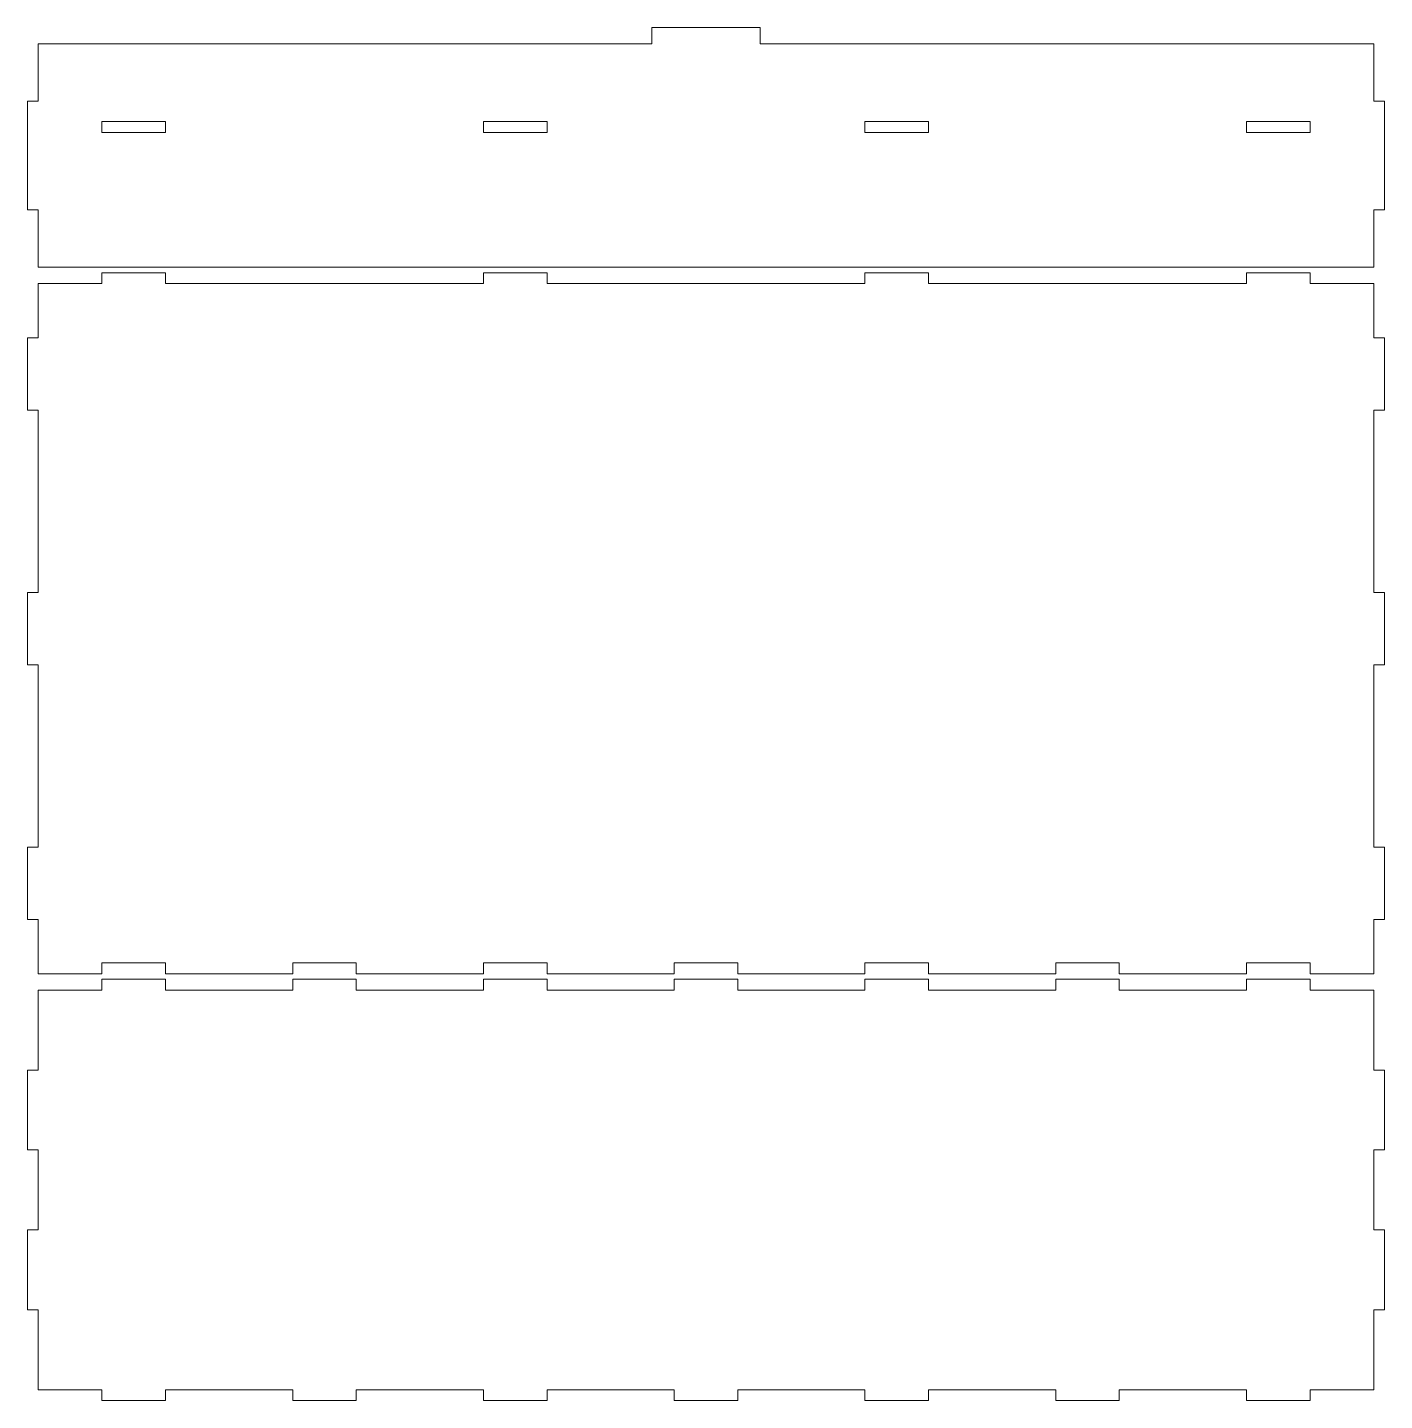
# Model space of a CAD drawing. Header units: millimetres. Extents: x -2923 to 2923, y -1165 to 1165.
# Drawn here: x -2170 to -1420, y -68 to 690 of the extents above; entities that cross this region are included whole.
import ezdxf

# ---------------------------------------------------------------- set-up
doc = ezdxf.new("R2010")
doc.units = ezdxf.units.MM
doc.header["$MEASUREMENT"] = 0
doc.layers.add('Camada 1', color=7, linetype='Continuous')

msp = doc.modelspace()

# ---------------------------------------------------------------- linework, layer by layer
at = {"layer": 'Camada 1', "color": 230, "lineweight": 9}
for points, knots in [([(-2164.4822, 557.8676), (-2164.4822, 557.8676), (-1426.4822, 557.8676), (-1426.4822, 557.8676), (-1426.4822, 557.8676), (-1426.4822, 557.8676), (-1426.4822, 589.6048), (-1426.4822, 589.6048), (-1426.4822, 589.6048), (-1426.4822, 589.6048), (-1420.4822, 589.6048), (-1420.4822, 589.6048), (-1420.4822, 589.6048), (-1420.4822, 589.6048), (-1420.4822, 649.6048), (-1420.4822, 649.6048), (-1420.4822, 649.6048), (-1420.4822, 649.6048), (-1426.4822, 649.6048), (-1426.4822, 649.6048), (-1426.4822, 649.6048), (-1426.4822, 649.6048), (-1426.4822, 681.342), (-1426.4822, 681.342), (-1426.4822, 681.342), (-1426.4822, 681.342), (-1765.4822, 681.342), (-1765.4822, 681.342), (-1765.4822, 681.342), (-1765.4822, 681.342), (-1765.4822, 690.342), (-1765.4822, 690.342), (-1765.4822, 690.342), (-1765.4822, 690.342), (-1825.4822, 690.342), (-1825.4822, 690.342), (-1825.4822, 690.342), (-1825.4822, 690.342), (-1825.4822, 681.342), (-1825.4822, 681.342), (-1825.4822, 681.342), (-1825.4822, 681.342), (-2164.4822, 681.342), (-2164.4822, 681.342), (-2164.4822, 681.342), (-2164.4822, 681.342), (-2164.4822, 649.6048), (-2164.4822, 649.6048), (-2164.4822, 649.6048), (-2164.4822, 649.6048), (-2170.4822, 649.6048), (-2170.4822, 649.6048), (-2170.4822, 649.6048), (-2170.4822, 649.6048), (-2170.4822, 589.6048), (-2170.4822, 589.6048), (-2170.4822, 589.6048), (-2170.4822, 589.6048), (-2164.4822, 589.6048), (-2164.4822, 589.6048), (-2164.4822, 589.6048), (-2164.4822, 589.6048), (-2164.4822, 557.8676), (-2164.4822, 557.8676)], [0, 0, 0, 0, 0.05882353, 0.05882353, 0.05882353, 0.05882353, 0.11764706, 0.11764706, 0.11764706, 0.11764706, 0.17647059, 0.17647059, 0.17647059, 0.17647059, 0.23529412, 0.23529412, 0.23529412, 0.23529412, 0.29411765, 0.29411765, 0.29411765, 0.29411765, 0.35294118, 0.35294118, 0.35294118, 0.35294118, 0.41176471, 0.41176471, 0.41176471, 0.41176471, 0.47058824, 0.47058824, 0.47058824, 0.47058824, 0.52941176, 0.52941176, 0.52941176, 0.52941176, 0.58823529, 0.58823529, 0.58823529, 0.58823529, 0.64705882, 0.64705882, 0.64705882, 0.64705882, 0.70588235, 0.70588235, 0.70588235, 0.70588235, 0.76470588, 0.76470588, 0.76470588, 0.76470588, 0.82352941, 0.82352941, 0.82352941, 0.82352941, 0.88235294, 0.88235294, 0.88235294, 0.88235294, 1, 1, 1, 1]), ([(-2094.1965, 638.3609), (-2094.1965, 638.3609), (-2094.1965, 632.3609), (-2094.1965, 632.3609), (-2094.1965, 632.3609), (-2094.1965, 632.3609), (-2129.3393, 632.3609), (-2129.3393, 632.3609), (-2129.3393, 632.3609), (-2129.3393, 632.3609), (-2129.3393, 638.3609), (-2129.3393, 638.3609), (-2129.3393, 638.3609), (-2129.3393, 638.3609), (-2094.1965, 638.3609), (-2094.1965, 638.3609)], [0, 0, 0, 0, 0.2, 0.2, 0.2, 0.2, 0.4, 0.4, 0.4, 0.4, 0.6, 0.6, 0.6, 0.6, 1, 1, 1, 1]), ([(-1883.3393, 638.3609), (-1883.3393, 638.3609), (-1883.3393, 632.3609), (-1883.3393, 632.3609), (-1883.3393, 632.3609), (-1883.3393, 632.3609), (-1918.4822, 632.3609), (-1918.4822, 632.3609), (-1918.4822, 632.3609), (-1918.4822, 632.3609), (-1918.4822, 638.3609), (-1918.4822, 638.3609), (-1918.4822, 638.3609), (-1918.4822, 638.3609), (-1883.3393, 638.3609), (-1883.3393, 638.3609)], [0, 0, 0, 0, 0.2, 0.2, 0.2, 0.2, 0.4, 0.4, 0.4, 0.4, 0.6, 0.6, 0.6, 0.6, 1, 1, 1, 1]), ([(-1672.4822, 638.3609), (-1672.4822, 638.3609), (-1672.4822, 632.3609), (-1672.4822, 632.3609), (-1672.4822, 632.3609), (-1672.4822, 632.3609), (-1707.6251, 632.3609), (-1707.6251, 632.3609), (-1707.6251, 632.3609), (-1707.6251, 632.3609), (-1707.6251, 638.3609), (-1707.6251, 638.3609), (-1707.6251, 638.3609), (-1707.6251, 638.3609), (-1672.4822, 638.3609), (-1672.4822, 638.3609)], [0, 0, 0, 0, 0.2, 0.2, 0.2, 0.2, 0.4, 0.4, 0.4, 0.4, 0.6, 0.6, 0.6, 0.6, 1, 1, 1, 1]), ([(-1496.7679, 632.3609), (-1496.7679, 632.3609), (-1496.7679, 638.3609), (-1496.7679, 638.3609), (-1496.7679, 638.3609), (-1496.7679, 638.3609), (-1461.6251, 638.3609), (-1461.6251, 638.3609), (-1461.6251, 638.3609), (-1461.6251, 638.3609), (-1461.6251, 632.3609), (-1461.6251, 632.3609), (-1461.6251, 632.3609), (-1461.6251, 632.3609), (-1496.7679, 632.3609), (-1496.7679, 632.3609)], [0, 0, 0, 0, 0.2, 0.2, 0.2, 0.2, 0.4, 0.4, 0.4, 0.4, 0.6, 0.6, 0.6, 0.6, 1, 1, 1, 1]), ([(-2023.9106, 173.506), (-2023.9106, 173.506), (-1988.7677, 173.506), (-1988.7677, 173.506), (-1988.7677, 173.506), (-1988.7677, 173.506), (-1988.7677, 167.506), (-1988.7677, 167.506), (-1988.7677, 167.506), (-1988.7677, 167.506), (-1918.4821, 167.506), (-1918.4821, 167.506), (-1918.4821, 167.506), (-1918.4821, 167.506), (-1918.4821, 173.506), (-1918.4821, 173.506), (-1918.4821, 173.506), (-1918.4821, 173.506), (-1883.3392, 173.506), (-1883.3392, 173.506), (-1883.3392, 173.506), (-1883.3392, 173.506), (-1883.3392, 167.506), (-1883.3392, 167.506), (-1883.3392, 167.506), (-1883.3392, 167.506), (-1813.0535, 167.506), (-1813.0535, 167.506), (-1813.0535, 167.506), (-1813.0535, 167.506), (-1813.0535, 173.506), (-1813.0535, 173.506), (-1813.0535, 173.506), (-1813.0535, 173.506), (-1777.9107, 173.506), (-1777.9107, 173.506), (-1777.9107, 173.506), (-1777.9107, 173.506), (-1777.9107, 167.506), (-1777.9107, 167.506), (-1777.9107, 167.506), (-1777.9107, 167.506), (-1707.625, 167.506), (-1707.625, 167.506), (-1707.625, 167.506), (-1707.625, 167.506), (-1707.625, 173.506), (-1707.625, 173.506), (-1707.625, 173.506), (-1707.625, 173.506), (-1672.4821, 173.506), (-1672.4821, 173.506), (-1672.4821, 173.506), (-1672.4821, 173.506), (-1672.4821, 167.506), (-1672.4821, 167.506), (-1672.4821, 167.506), (-1672.4821, 167.506), (-1602.1964, 167.506), (-1602.1964, 167.506), (-1602.1964, 167.506), (-1602.1964, 167.506), (-1602.1964, 173.506), (-1602.1964, 173.506), (-1602.1964, 173.506), (-1602.1964, 173.506), (-1567.0535, 173.506), (-1567.0535, 173.506), (-1567.0535, 173.506), (-1567.0535, 173.506), (-1567.0535, 167.506), (-1567.0535, 167.506), (-1567.0535, 167.506), (-1567.0535, 167.506), (-1496.7679, 167.506), (-1496.7679, 167.506), (-1496.7679, 167.506), (-1496.7679, 167.506), (-1496.7679, 173.506), (-1496.7679, 173.506), (-1496.7679, 173.506), (-1496.7679, 173.506), (-1461.6251, 173.506), (-1461.6251, 173.506), (-1461.6251, 173.506), (-1461.6251, 173.506), (-1461.6251, 167.506), (-1461.6251, 167.506), (-1461.6251, 167.506), (-1461.6251, 167.506), (-1426.4822, 167.506), (-1426.4822, 167.506), (-1426.4822, 167.506), (-1426.4822, 167.506), (-1426.4822, 197.506), (-1426.4822, 197.506), (-1426.4822, 197.506), (-1426.4822, 197.506), (-1420.4822, 197.506), (-1420.4822, 197.506), (-1420.4822, 197.506), (-1420.4822, 197.506), (-1420.4822, 237.506), (-1420.4822, 237.506), (-1420.4822, 237.506), (-1420.4822, 237.506), (-1426.4822, 237.506), (-1426.4822, 237.506), (-1426.4822, 237.506), (-1426.4822, 237.506), (-1426.4822, 338.1869), (-1426.4822, 338.1869), (-1426.4822, 338.1869), (-1426.4822, 338.1869), (-1420.4822, 338.1869), (-1420.4822, 338.1869), (-1420.4822, 338.1869), (-1420.4822, 338.1869), (-1420.4822, 378.1868), (-1420.4822, 378.1868), (-1420.4822, 378.1868), (-1420.4822, 378.1868), (-1426.4822, 378.1868), (-1426.4822, 378.1868), (-1426.4822, 378.1868), (-1426.4822, 378.1868), (-1426.4822, 478.8676), (-1426.4822, 478.8676), (-1426.4822, 478.8676), (-1426.4822, 478.8676), (-1420.4822, 478.8676), (-1420.4822, 478.8676), (-1420.4822, 478.8676), (-1420.4822, 478.8676), (-1420.4822, 518.8676), (-1420.4822, 518.8676), (-1420.4822, 518.8676), (-1420.4822, 518.8676), (-1426.4822, 518.8676), (-1426.4822, 518.8676), (-1426.4822, 518.8676), (-1426.4822, 518.8676), (-1426.4822, 548.8676), (-1426.4822, 548.8676), (-1426.4822, 548.8676), (-1426.4822, 548.8676), (-1461.6251, 548.8676), (-1461.6251, 548.8676), (-1461.6251, 548.8676), (-1461.6251, 548.8676), (-1461.6251, 554.8676), (-1461.6251, 554.8676), (-1461.6251, 554.8676), (-1461.6251, 554.8676), (-1496.7679, 554.8676), (-1496.7679, 554.8676), (-1496.7679, 554.8676), (-1496.7679, 554.8676), (-1496.7679, 548.8676), (-1496.7679, 548.8676), (-1496.7679, 548.8676), (-1496.7679, 548.8676), (-1672.4821, 548.8676), (-1672.4821, 548.8676), (-1672.4821, 548.8676), (-1672.4821, 548.8676), (-1672.4821, 554.8676), (-1672.4821, 554.8676), (-1672.4821, 554.8676), (-1672.4821, 554.8676), (-1707.625, 554.8676), (-1707.625, 554.8676), (-1707.625, 554.8676), (-1707.625, 554.8676), (-1707.625, 548.8676), (-1707.625, 548.8676), (-1707.625, 548.8676), (-1707.625, 548.8676), (-1883.3392, 548.8676), (-1883.3392, 548.8676), (-1883.3392, 548.8676), (-1883.3392, 548.8676), (-1883.3392, 554.8676), (-1883.3392, 554.8676), (-1883.3392, 554.8676), (-1883.3392, 554.8676), (-1918.4821, 554.8676), (-1918.4821, 554.8676), (-1918.4821, 554.8676), (-1918.4821, 554.8676), (-1918.4821, 548.8676), (-1918.4821, 548.8676), (-1918.4821, 548.8676), (-1918.4821, 548.8676), (-2094.1963, 548.8676), (-2094.1963, 548.8676), (-2094.1963, 548.8676), (-2094.1963, 548.8676), (-2094.1963, 554.8676), (-2094.1963, 554.8676), (-2094.1963, 554.8676), (-2094.1963, 554.8676), (-2129.3391, 554.8676), (-2129.3391, 554.8676), (-2129.3391, 554.8676), (-2129.3391, 554.8676), (-2129.3391, 548.8676), (-2129.3391, 548.8676), (-2129.3391, 548.8676), (-2129.3391, 548.8676), (-2164.482, 548.8676), (-2164.482, 548.8676), (-2164.482, 548.8676), (-2164.482, 548.8676), (-2164.482, 518.8676), (-2164.482, 518.8676), (-2164.482, 518.8676), (-2164.482, 518.8676), (-2170.482, 518.8676), (-2170.482, 518.8676), (-2170.482, 518.8676), (-2170.482, 518.8676), (-2170.482, 478.8676), (-2170.482, 478.8676), (-2170.482, 478.8676), (-2170.482, 478.8676), (-2164.482, 478.8676), (-2164.482, 478.8676), (-2164.482, 478.8676), (-2164.482, 478.8676), (-2164.482, 378.1868), (-2164.482, 378.1868), (-2164.482, 378.1868), (-2164.482, 378.1868), (-2170.482, 378.1868), (-2170.482, 378.1868), (-2170.482, 378.1868), (-2170.482, 378.1868), (-2170.482, 338.1869), (-2170.482, 338.1869), (-2170.482, 338.1869), (-2170.482, 338.1869), (-2164.482, 338.1869), (-2164.482, 338.1869), (-2164.482, 338.1869), (-2164.482, 338.1869), (-2164.482, 237.506), (-2164.482, 237.506), (-2164.482, 237.506), (-2164.482, 237.506), (-2170.482, 237.506), (-2170.482, 237.506), (-2170.482, 237.506), (-2170.482, 237.506), (-2170.482, 197.506), (-2170.482, 197.506), (-2170.482, 197.506), (-2170.482, 197.506), (-2164.482, 197.506), (-2164.482, 197.506), (-2164.482, 197.506), (-2164.482, 197.506), (-2164.482, 167.506), (-2164.482, 167.506), (-2164.482, 167.506), (-2164.482, 167.506), (-2129.3391, 167.506), (-2129.3391, 167.506), (-2129.3391, 167.506), (-2129.3391, 167.506), (-2129.3391, 173.506), (-2129.3391, 173.506), (-2129.3391, 173.506), (-2129.3391, 173.506), (-2094.1963, 173.506), (-2094.1963, 173.506), (-2094.1963, 173.506), (-2094.1963, 173.506), (-2094.1963, 167.506), (-2094.1963, 167.506), (-2094.1963, 167.506), (-2094.1963, 167.506), (-2023.9106, 167.506), (-2023.9106, 167.506), (-2023.9106, 167.506), (-2023.9106, 167.506), (-2023.9106, 173.506), (-2023.9106, 173.506)], [0, 0, 0, 0, 0.01369863, 0.01369863, 0.01369863, 0.01369863, 0.02739726, 0.02739726, 0.02739726, 0.02739726, 0.04109589, 0.04109589, 0.04109589, 0.04109589, 0.05479452, 0.05479452, 0.05479452, 0.05479452, 0.06849315, 0.06849315, 0.06849315, 0.06849315, 0.08219178, 0.08219178, 0.08219178, 0.08219178, 0.09589041, 0.09589041, 0.09589041, 0.09589041, 0.10958904, 0.10958904, 0.10958904, 0.10958904, 0.12328767, 0.12328767, 0.12328767, 0.12328767, 0.1369863, 0.1369863, 0.1369863, 0.1369863, 0.15068493, 0.15068493, 0.15068493, 0.15068493, 0.16438356, 0.16438356, 0.16438356, 0.16438356, 0.17808219, 0.17808219, 0.17808219, 0.17808219, 0.19178082, 0.19178082, 0.19178082, 0.19178082, 0.20547945, 0.20547945, 0.20547945, 0.20547945, 0.21917808, 0.21917808, 0.21917808, 0.21917808, 0.23287671, 0.23287671, 0.23287671, 0.23287671, 0.24657534, 0.24657534, 0.24657534, 0.24657534, 0.26027397, 0.26027397, 0.26027397, 0.26027397, 0.2739726, 0.2739726, 0.2739726, 0.2739726, 0.28767123, 0.28767123, 0.28767123, 0.28767123, 0.30136986, 0.30136986, 0.30136986, 0.30136986, 0.31506849, 0.31506849, 0.31506849, 0.31506849, 0.32876712, 0.32876712, 0.32876712, 0.32876712, 0.34246575, 0.34246575, 0.34246575, 0.34246575, 0.35616438, 0.35616438, 0.35616438, 0.35616438, 0.36986301, 0.36986301, 0.36986301, 0.36986301, 0.38356164, 0.38356164, 0.38356164, 0.38356164, 0.39726027, 0.39726027, 0.39726027, 0.39726027, 0.4109589, 0.4109589, 0.4109589, 0.4109589, 0.42465753, 0.42465753, 0.42465753, 0.42465753, 0.43835616, 0.43835616, 0.43835616, 0.43835616, 0.45205479, 0.45205479, 0.45205479, 0.45205479, 0.46575342, 0.46575342, 0.46575342, 0.46575342, 0.47945205, 0.47945205, 0.47945205, 0.47945205, 0.49315068, 0.49315068, 0.49315068, 0.49315068, 0.50684932, 0.50684932, 0.50684932, 0.50684932, 0.52054795, 0.52054795, 0.52054795, 0.52054795, 0.53424658, 0.53424658, 0.53424658, 0.53424658, 0.54794521, 0.54794521, 0.54794521, 0.54794521, 0.56164384, 0.56164384, 0.56164384, 0.56164384, 0.57534247, 0.57534247, 0.57534247, 0.57534247, 0.5890411, 0.5890411, 0.5890411, 0.5890411, 0.60273973, 0.60273973, 0.60273973, 0.60273973, 0.61643836, 0.61643836, 0.61643836, 0.61643836, 0.63013699, 0.63013699, 0.63013699, 0.63013699, 0.64383562, 0.64383562, 0.64383562, 0.64383562, 0.65753425, 0.65753425, 0.65753425, 0.65753425, 0.67123288, 0.67123288, 0.67123288, 0.67123288, 0.68493151, 0.68493151, 0.68493151, 0.68493151, 0.69863014, 0.69863014, 0.69863014, 0.69863014, 0.71232877, 0.71232877, 0.71232877, 0.71232877, 0.7260274, 0.7260274, 0.7260274, 0.7260274, 0.73972603, 0.73972603, 0.73972603, 0.73972603, 0.75342466, 0.75342466, 0.75342466, 0.75342466, 0.76712329, 0.76712329, 0.76712329, 0.76712329, 0.78082192, 0.78082192, 0.78082192, 0.78082192, 0.79452055, 0.79452055, 0.79452055, 0.79452055, 0.80821918, 0.80821918, 0.80821918, 0.80821918, 0.82191781, 0.82191781, 0.82191781, 0.82191781, 0.83561644, 0.83561644, 0.83561644, 0.83561644, 0.84931507, 0.84931507, 0.84931507, 0.84931507, 0.8630137, 0.8630137, 0.8630137, 0.8630137, 0.87671233, 0.87671233, 0.87671233, 0.87671233, 0.89041096, 0.89041096, 0.89041096, 0.89041096, 0.90410959, 0.90410959, 0.90410959, 0.90410959, 0.91780822, 0.91780822, 0.91780822, 0.91780822, 0.93150685, 0.93150685, 0.93150685, 0.93150685, 0.94520548, 0.94520548, 0.94520548, 0.94520548, 0.95890411, 0.95890411, 0.95890411, 0.95890411, 0.97260274, 0.97260274, 0.97260274, 0.97260274, 1, 1, 1, 1]), ([(-1918.482, -68.224), (-1918.482, -68.224), (-1883.3391, -68.224), (-1883.3391, -68.224), (-1883.3391, -68.224), (-1883.3391, -68.224), (-1883.3391, -62.224), (-1883.3391, -62.224), (-1883.3391, -62.224), (-1883.3391, -62.224), (-1813.0534, -62.224), (-1813.0534, -62.224), (-1813.0534, -62.224), (-1813.0534, -62.224), (-1813.0534, -68.224), (-1813.0534, -68.224), (-1813.0534, -68.224), (-1813.0534, -68.224), (-1777.9106, -68.224), (-1777.9106, -68.224), (-1777.9106, -68.224), (-1777.9106, -68.224), (-1777.9106, -62.224), (-1777.9106, -62.224), (-1777.9106, -62.224), (-1777.9106, -62.224), (-1707.6249, -62.224), (-1707.6249, -62.224), (-1707.6249, -62.224), (-1707.6249, -62.224), (-1707.6249, -68.224), (-1707.6249, -68.224), (-1707.6249, -68.224), (-1707.6249, -68.224), (-1672.482, -68.224), (-1672.482, -68.224), (-1672.482, -68.224), (-1672.482, -68.224), (-1672.482, -62.224), (-1672.482, -62.224), (-1672.482, -62.224), (-1672.482, -62.224), (-1602.1963, -62.224), (-1602.1963, -62.224), (-1602.1963, -62.224), (-1602.1963, -62.224), (-1602.1963, -68.224), (-1602.1963, -68.224), (-1602.1963, -68.224), (-1602.1963, -68.224), (-1567.0534, -68.224), (-1567.0534, -68.224), (-1567.0534, -68.224), (-1567.0534, -68.224), (-1567.0534, -62.224), (-1567.0534, -62.224), (-1567.0534, -62.224), (-1567.0534, -62.224), (-1496.7677, -62.224), (-1496.7677, -62.224), (-1496.7677, -62.224), (-1496.7677, -62.224), (-1496.7677, -68.224), (-1496.7677, -68.224), (-1496.7677, -68.224), (-1496.7677, -68.224), (-1461.6249, -68.224), (-1461.6249, -68.224), (-1461.6249, -68.224), (-1461.6249, -68.224), (-1461.6249, -62.224), (-1461.6249, -62.224), (-1461.6249, -62.224), (-1461.6249, -62.224), (-1426.482, -62.224), (-1426.482, -62.224), (-1426.482, -62.224), (-1426.482, -62.224), (-1426.482, -18.078), (-1426.482, -18.078), (-1426.482, -18.078), (-1426.482, -18.078), (-1420.482, -18.078), (-1420.482, -18.078), (-1420.482, -18.078), (-1420.482, -18.078), (-1420.482, 26.068), (-1420.482, 26.068), (-1420.482, 26.068), (-1420.482, 26.068), (-1426.482, 26.068), (-1426.482, 26.068), (-1426.482, 26.068), (-1426.482, 26.068), (-1426.482, 70.214), (-1426.482, 70.214), (-1426.482, 70.214), (-1426.482, 70.214), (-1420.482, 70.214), (-1420.482, 70.214), (-1420.482, 70.214), (-1420.482, 70.214), (-1420.482, 114.36), (-1420.482, 114.36), (-1420.482, 114.36), (-1420.482, 114.36), (-1426.482, 114.36), (-1426.482, 114.36), (-1426.482, 114.36), (-1426.482, 114.36), (-1426.482, 158.506), (-1426.482, 158.506), (-1426.482, 158.506), (-1426.482, 158.506), (-1461.6249, 158.506), (-1461.6249, 158.506), (-1461.6249, 158.506), (-1461.6249, 158.506), (-1461.6249, 164.506), (-1461.6249, 164.506), (-1461.6249, 164.506), (-1461.6249, 164.506), (-1496.7677, 164.506), (-1496.7677, 164.506), (-1496.7677, 164.506), (-1496.7677, 164.506), (-1496.7677, 158.506), (-1496.7677, 158.506), (-1496.7677, 158.506), (-1496.7677, 158.506), (-1567.0534, 158.506), (-1567.0534, 158.506), (-1567.0534, 158.506), (-1567.0534, 158.506), (-1567.0534, 164.506), (-1567.0534, 164.506), (-1567.0534, 164.506), (-1567.0534, 164.506), (-1602.1963, 164.506), (-1602.1963, 164.506), (-1602.1963, 164.506), (-1602.1963, 164.506), (-1602.1963, 158.506), (-1602.1963, 158.506), (-1602.1963, 158.506), (-1602.1963, 158.506), (-1672.482, 158.506), (-1672.482, 158.506), (-1672.482, 158.506), (-1672.482, 158.506), (-1672.482, 164.506), (-1672.482, 164.506), (-1672.482, 164.506), (-1672.482, 164.506), (-1707.6249, 164.506), (-1707.6249, 164.506), (-1707.6249, 164.506), (-1707.6249, 164.506), (-1707.6249, 158.506), (-1707.6249, 158.506), (-1707.6249, 158.506), (-1707.6249, 158.506), (-1777.9106, 158.506), (-1777.9106, 158.506), (-1777.9106, 158.506), (-1777.9106, 158.506), (-1777.9106, 164.506), (-1777.9106, 164.506), (-1777.9106, 164.506), (-1777.9106, 164.506), (-1813.0534, 164.506), (-1813.0534, 164.506), (-1813.0534, 164.506), (-1813.0534, 164.506), (-1813.0534, 158.506), (-1813.0534, 158.506), (-1813.0534, 158.506), (-1813.0534, 158.506), (-1883.3391, 158.506), (-1883.3391, 158.506), (-1883.3391, 158.506), (-1883.3391, 158.506), (-1883.3391, 164.506), (-1883.3391, 164.506), (-1883.3391, 164.506), (-1883.3391, 164.506), (-1918.482, 164.506), (-1918.482, 164.506), (-1918.482, 164.506), (-1918.482, 164.506), (-1918.482, 158.506), (-1918.482, 158.506), (-1918.482, 158.506), (-1918.482, 158.506), (-1988.7677, 158.506), (-1988.7677, 158.506), (-1988.7677, 158.506), (-1988.7677, 158.506), (-1988.7677, 164.506), (-1988.7677, 164.506), (-1988.7677, 164.506), (-1988.7677, 164.506), (-2023.9106, 164.506), (-2023.9106, 164.506), (-2023.9106, 164.506), (-2023.9106, 164.506), (-2023.9106, 158.506), (-2023.9106, 158.506), (-2023.9106, 158.506), (-2023.9106, 158.506), (-2094.1963, 158.506), (-2094.1963, 158.506), (-2094.1963, 158.506), (-2094.1963, 158.506), (-2094.1963, 164.506), (-2094.1963, 164.506), (-2094.1963, 164.506), (-2094.1963, 164.506), (-2129.3391, 164.506), (-2129.3391, 164.506), (-2129.3391, 164.506), (-2129.3391, 164.506), (-2129.3391, 158.506), (-2129.3391, 158.506), (-2129.3391, 158.506), (-2129.3391, 158.506), (-2164.482, 158.506), (-2164.482, 158.506), (-2164.482, 158.506), (-2164.482, 158.506), (-2164.482, 114.36), (-2164.482, 114.36), (-2164.482, 114.36), (-2164.482, 114.36), (-2170.482, 114.36), (-2170.482, 114.36), (-2170.482, 114.36), (-2170.482, 114.36), (-2170.482, 70.214), (-2170.482, 70.214), (-2170.482, 70.214), (-2170.482, 70.214), (-2164.482, 70.214), (-2164.482, 70.214), (-2164.482, 70.214), (-2164.482, 70.214), (-2164.482, 26.068), (-2164.482, 26.068), (-2164.482, 26.068), (-2164.482, 26.068), (-2170.482, 26.068), (-2170.482, 26.068), (-2170.482, 26.068), (-2170.482, 26.068), (-2170.482, -18.078), (-2170.482, -18.078), (-2170.482, -18.078), (-2170.482, -18.078), (-2164.482, -18.078), (-2164.482, -18.078), (-2164.482, -18.078), (-2164.482, -18.078), (-2164.482, -62.224), (-2164.482, -62.224), (-2164.482, -62.224), (-2164.482, -62.224), (-2129.3391, -62.224), (-2129.3391, -62.224), (-2129.3391, -62.224), (-2129.3391, -62.224), (-2129.3391, -68.224), (-2129.3391, -68.224), (-2129.3391, -68.224), (-2129.3391, -68.224), (-2094.1963, -68.224), (-2094.1963, -68.224), (-2094.1963, -68.224), (-2094.1963, -68.224), (-2094.1963, -62.224), (-2094.1963, -62.224), (-2094.1963, -62.224), (-2094.1963, -62.224), (-2023.9106, -62.224), (-2023.9106, -62.224), (-2023.9106, -62.224), (-2023.9106, -62.224), (-2023.9106, -68.224), (-2023.9106, -68.224), (-2023.9106, -68.224), (-2023.9106, -68.224), (-1988.7677, -68.224), (-1988.7677, -68.224), (-1988.7677, -68.224), (-1988.7677, -68.224), (-1988.7677, -62.224), (-1988.7677, -62.224), (-1988.7677, -62.224), (-1988.7677, -62.224), (-1918.482, -62.224), (-1918.482, -62.224), (-1918.482, -62.224), (-1918.482, -62.224), (-1918.482, -68.224), (-1918.482, -68.224)], [0, 0, 0, 0, 0.01298701, 0.01298701, 0.01298701, 0.01298701, 0.02597403, 0.02597403, 0.02597403, 0.02597403, 0.03896104, 0.03896104, 0.03896104, 0.03896104, 0.05194805, 0.05194805, 0.05194805, 0.05194805, 0.06493506, 0.06493506, 0.06493506, 0.06493506, 0.07792208, 0.07792208, 0.07792208, 0.07792208, 0.09090909, 0.09090909, 0.09090909, 0.09090909, 0.1038961, 0.1038961, 0.1038961, 0.1038961, 0.11688312, 0.11688312, 0.11688312, 0.11688312, 0.12987013, 0.12987013, 0.12987013, 0.12987013, 0.14285714, 0.14285714, 0.14285714, 0.14285714, 0.15584416, 0.15584416, 0.15584416, 0.15584416, 0.16883117, 0.16883117, 0.16883117, 0.16883117, 0.18181818, 0.18181818, 0.18181818, 0.18181818, 0.19480519, 0.19480519, 0.19480519, 0.19480519, 0.20779221, 0.20779221, 0.20779221, 0.20779221, 0.22077922, 0.22077922, 0.22077922, 0.22077922, 0.23376623, 0.23376623, 0.23376623, 0.23376623, 0.24675325, 0.24675325, 0.24675325, 0.24675325, 0.25974026, 0.25974026, 0.25974026, 0.25974026, 0.27272727, 0.27272727, 0.27272727, 0.27272727, 0.28571429, 0.28571429, 0.28571429, 0.28571429, 0.2987013, 0.2987013, 0.2987013, 0.2987013, 0.31168831, 0.31168831, 0.31168831, 0.31168831, 0.32467532, 0.32467532, 0.32467532, 0.32467532, 0.33766234, 0.33766234, 0.33766234, 0.33766234, 0.35064935, 0.35064935, 0.35064935, 0.35064935, 0.36363636, 0.36363636, 0.36363636, 0.36363636, 0.37662338, 0.37662338, 0.37662338, 0.37662338, 0.38961039, 0.38961039, 0.38961039, 0.38961039, 0.4025974, 0.4025974, 0.4025974, 0.4025974, 0.41558442, 0.41558442, 0.41558442, 0.41558442, 0.42857143, 0.42857143, 0.42857143, 0.42857143, 0.44155844, 0.44155844, 0.44155844, 0.44155844, 0.45454545, 0.45454545, 0.45454545, 0.45454545, 0.46753247, 0.46753247, 0.46753247, 0.46753247, 0.48051948, 0.48051948, 0.48051948, 0.48051948, 0.49350649, 0.49350649, 0.49350649, 0.49350649, 0.50649351, 0.50649351, 0.50649351, 0.50649351, 0.51948052, 0.51948052, 0.51948052, 0.51948052, 0.53246753, 0.53246753, 0.53246753, 0.53246753, 0.54545455, 0.54545455, 0.54545455, 0.54545455, 0.55844156, 0.55844156, 0.55844156, 0.55844156, 0.57142857, 0.57142857, 0.57142857, 0.57142857, 0.58441558, 0.58441558, 0.58441558, 0.58441558, 0.5974026, 0.5974026, 0.5974026, 0.5974026, 0.61038961, 0.61038961, 0.61038961, 0.61038961, 0.62337662, 0.62337662, 0.62337662, 0.62337662, 0.63636364, 0.63636364, 0.63636364, 0.63636364, 0.64935065, 0.64935065, 0.64935065, 0.64935065, 0.66233766, 0.66233766, 0.66233766, 0.66233766, 0.67532468, 0.67532468, 0.67532468, 0.67532468, 0.68831169, 0.68831169, 0.68831169, 0.68831169, 0.7012987, 0.7012987, 0.7012987, 0.7012987, 0.71428571, 0.71428571, 0.71428571, 0.71428571, 0.72727273, 0.72727273, 0.72727273, 0.72727273, 0.74025974, 0.74025974, 0.74025974, 0.74025974, 0.75324675, 0.75324675, 0.75324675, 0.75324675, 0.76623377, 0.76623377, 0.76623377, 0.76623377, 0.77922078, 0.77922078, 0.77922078, 0.77922078, 0.79220779, 0.79220779, 0.79220779, 0.79220779, 0.80519481, 0.80519481, 0.80519481, 0.80519481, 0.81818182, 0.81818182, 0.81818182, 0.81818182, 0.83116883, 0.83116883, 0.83116883, 0.83116883, 0.84415584, 0.84415584, 0.84415584, 0.84415584, 0.85714286, 0.85714286, 0.85714286, 0.85714286, 0.87012987, 0.87012987, 0.87012987, 0.87012987, 0.88311688, 0.88311688, 0.88311688, 0.88311688, 0.8961039, 0.8961039, 0.8961039, 0.8961039, 0.90909091, 0.90909091, 0.90909091, 0.90909091, 0.92207792, 0.92207792, 0.92207792, 0.92207792, 0.93506494, 0.93506494, 0.93506494, 0.93506494, 0.94805195, 0.94805195, 0.94805195, 0.94805195, 0.96103896, 0.96103896, 0.96103896, 0.96103896, 0.97402597, 0.97402597, 0.97402597, 0.97402597, 1, 1, 1, 1])]:
    msp.add_open_spline(points, degree=3, knots=knots, dxfattribs=at)

doc.saveas('drawing.dxf')
